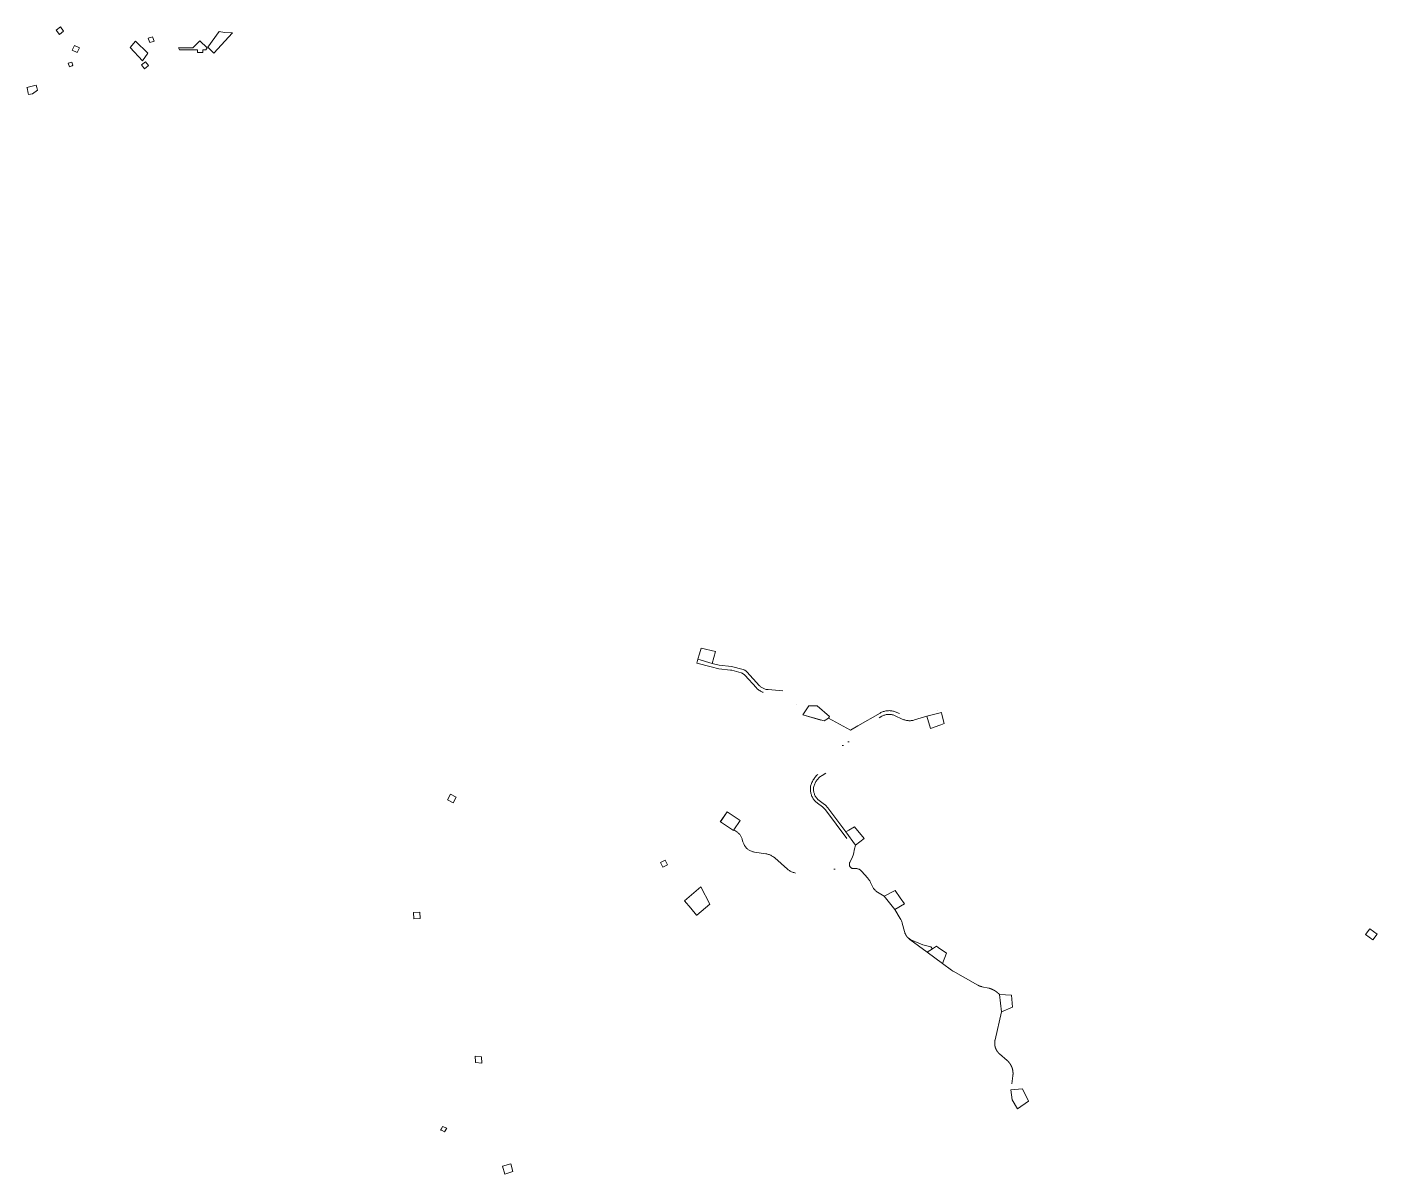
# Model space of a CAD drawing. Header units: metres. Extents: x 534757 to 556231, y 1832948 to 1850503.
# Drawn here: x 551111 to 556231, y 1837291 to 1841643 of the extents above; entities that cross this region are included whole.
import ezdxf

# ---------------------------------------------------------------- set-up
doc = ezdxf.new("R2010")
doc.units = ezdxf.units.M
doc.header["$MEASUREMENT"] = 0
doc.linetypes.add('DGN Style 4', pattern=[602.615279, 301.11944, -150.55972, 0.376399, -150.55972])
doc.layers.add('Level 30', color=7, linetype='Continuous', lineweight=0)

msp = doc.modelspace()

# ---------------------------------------------------------------- linework, layer by layer
at = {"layer": 'Level 30', "color": 5, "linetype": 'DGN Style 4', "lineweight": 13}
for p, q in [((553655.2264, 1839243.921), (553709.74, 1839228.62)), ((554053.4352, 1839033.238), (554075.99, 1839067.13)), ((554053.4352, 1839033.238), (554053.5879, 1839033.0799)), ((554523.69, 1839027.69), (554578.67, 1839042.27)), ((553740.5338, 1838627.5204), (553766.2729, 1838664.9981)), ((554798.8003, 1837972.7405), (554844.228, 1837969.9306)), ((554844.228, 1837969.9306), (554848.8121, 1837924.0586)), ((554844.228, 1837969.9306), (554844.2292, 1837969.9186)), ((554842.8105, 1837610.9158), (554886.532, 1837613.5861)), ((554886.532, 1837613.5861), (554909.7689, 1837567.6222)), ((554867.7186, 1837538.5723), (554909.7689, 1837567.6222))]:
    msp.add_line(p, q, dxfattribs=at)
at = {"layer": 'Level 30', "color": 5, "linetype": 'DGN Style 4', "lineweight": 13, "flags": 128}
for points in [[(551249.87, 1841627.49), (551234.12, 1841615.15), (551221.79, 1841630.88), (551237.56, 1841643.25), (551249.87, 1841627.49)], [(551890.7149, 1841621.3065), (551820.05, 1841543.86), (551807.73, 1841555.29), (551796.47, 1841566.27), (551839.23, 1841626.54), (551860.24, 1841622.88), (551890.7149, 1841621.3065)], [(551309.48, 1841563.86), (551300.66, 1841545.91), (551282.71, 1841554.73), (551291.52, 1841572.68), (551309.48, 1841563.86)], [(551568.87, 1841544.44), (551548.48, 1841514.53), (551502.25, 1841564.85), (551522.47, 1841589), (551568.87, 1841544.44)], [(551592.82, 1841589.59), (551588.84, 1841588.26), (551576.4106, 1841584.1202), (551576.41, 1841584.12), (551575.4941, 1841586.8676), (551570.9402, 1841600.5294), (551574.0165, 1841601.5556), (551580.8624, 1841603.8391), (551587.35, 1841606), (551592.82, 1841589.59)], [(551793.64, 1841564.36), (551766.82, 1841591.12), (551740.36, 1841564.3), (551685.05, 1841564.72), (551689.24, 1841556.23), (551757.88, 1841556.23), (551757.98, 1841546.41), (551777.98, 1841546.15), (551778.12, 1841556.1), (551789.56, 1841556.02), (551793.64, 1841564.36)], [(551284.7865, 1841498.0275), (551282.6051, 1841496.024), (551271.6731, 1841492.6901), (551267.5601, 1841506.1769), (551281.0469, 1841510.2899), (551284.7865, 1841498.0275)], [(551571.98, 1841496.58), (551560.25, 1841511.65), (551554.89, 1841507.48), (551545.18, 1841499.92), (551556.91, 1841484.85), (551556.9118, 1841484.8477), (551564.2063, 1841490.5272), (551570.52, 1841495.44), (551571.98, 1841496.58)], [(551150.2436, 1841402.999), (551131.5561, 1841390.1664), (551116.9791, 1841386.8735), (551115.9019, 1841391.6421), (551111.2487, 1841412.2415), (551110.8537, 1841413.9899), (551115.059, 1841414.9398), (551145.969, 1841421.9221), (551147.8348, 1841413.6627), (551150.2436, 1841402.999)], [(553709.74, 1839228.62), (553721.57, 1839272.98), (553667.16, 1839286.47), (553661.1278, 1839264.9552), (553655.2264, 1839243.921)], [(553655.2264, 1839243.921), (553651.2, 1839229.57), (553706.14, 1839215.13), (553734.1938, 1839207.7608), (553779.3, 1839203.09), (553779.7634, 1839203.0338), (553781.9276, 1839202.6952), (553784.06, 1839202.2), (553819.4, 1839192.62), (553821.0957, 1839192.1059), (553823.1455, 1839191.3333), (553825.1334, 1839190.4132), (553827.0489, 1839189.3505), (553828.8817, 1839188.1508), (553830.6221, 1839186.8206), (553832.2608, 1839185.367), (553833.79, 1839183.8), (553877.53, 1839135.49), (553879.5156, 1839133.467), (553881.8972, 1839131.2566), (553884.3848, 1839129.1661), (553886.9723, 1839127.2005), (553889.6534, 1839125.3647), (553892.4215, 1839123.663), (553895.2701, 1839122.0997), (553898.1922, 1839120.6785), (553901.1807, 1839119.4028), (553904.2283, 1839118.2757), (553907.3277, 1839117.3), (553910.4714, 1839116.478), (553913.6517, 1839115.8117), (553916.861, 1839115.3028), (553920.09, 1839114.95), (553994.47, 1839108.73), (553996.8212, 1839108.4853), (553999.7253, 1839108.033), (554002.6005, 1839107.4234), (554005.4383, 1839106.6582), (554008.2302, 1839105.7398), (554010.9681, 1839104.6709), (554013.6437, 1839103.4545), (554016.2492, 1839102.0944), (554018.7768, 1839100.5946), (554021.2191, 1839098.9594), (554023.5687, 1839097.1938), (554025.8189, 1839095.303), (554027.9628, 1839093.2926), (554029.99, 1839091.17), (554028.9614, 1839058.5786), (554053.4352, 1839033.238)], [(553709.74, 1839228.62), (553736.5323, 1839221.5881), (553782.29, 1839216.85), (553827.02, 1839205.06), (553829.1126, 1839204.4096), (553831.1515, 1839203.6088), (553833.1265, 1839202.6613), (553835.0271, 1839201.5723), (553836.8432, 1839200.3474), (553838.565, 1839198.9933), (553840.1835, 1839197.5172), (553841.41, 1839196.24), (553888.96, 1839143.82), (553891.0618, 1839141.8413), (553893.2706, 1839139.9867), (553895.5789, 1839138.2575), (553897.9795, 1839136.6589), (553900.465, 1839135.1958), (553903.0279, 1839133.8728), (553905.6601, 1839132.694), (553908.3536, 1839131.6628), (553911.1002, 1839130.7826), (553913.8914, 1839130.0561), (553916.7185, 1839129.4854), (553919.5729, 1839129.0723), (553921.26, 1839128.9), (553992.27, 1839122.97), (553995.63, 1839122.69), (553998.9112, 1839122.3312), (554002.1693, 1839121.8182), (554005.3987, 1839121.1478), (554008.5918, 1839120.3217), (554011.7411, 1839119.3416), (554014.8391, 1839118.21), (554017.8787, 1839116.9295), (554020.8525, 1839115.5031), (554023.7537, 1839113.9342), (554026.5754, 1839112.2265), (554029.311, 1839110.384), (554031.9541, 1839108.411), (554034.4983, 1839106.3121), (554036.71, 1839104.31), (554049.86, 1839091.86), (554075.99, 1839067.13)], [(554075.99, 1839067.13), (554108, 1839067.92), (554155.01, 1839027.4), (554151.33, 1839020.76)], [(553791.9244, 1838596.5798), (553802.91, 1838589.19), (553805.2344, 1838587.5336), (553807.4625, 1838585.7465), (553809.5872, 1838583.8375), (553811.6016, 1838581.8125), (553813.4994, 1838579.6779), (553815.2749, 1838577.4404), (553816.9222, 1838575.1071), (553818.4364, 1838572.6851), (553819.8125, 1838570.1822), (553821.0464, 1838567.6062), (553822.1342, 1838564.9652), (553823.0724, 1838562.2673), (553823.66, 1838560.26), (553826.03, 1838551.58), (553826.8747, 1838548.7607), (553827.8751, 1838545.9971), (553829.0244, 1838543.292), (553830.3191, 1838540.6534), (553831.7555, 1838538.0892), (553833.3293, 1838535.6069), (553835.0358, 1838533.2139), (553836.8699, 1838530.9174), (553838.8263, 1838528.724), (553840.8992, 1838526.6403), (553843.0823, 1838524.6725), (553845.3693, 1838522.8264), (553847.7533, 1838521.1074), (553850.2273, 1838519.5207), (553852.784, 1838518.071), (553855.4158, 1838516.7625), (553858.1149, 1838515.5991), (553860.8732, 1838514.5843), (553863.6827, 1838513.7211), (553866.535, 1838513.012), (553869.4217, 1838512.4592), (553870.12, 1838512.35), (553913.11, 1838505.9), (553916.3077, 1838505.3373), (553919.4767, 1838504.6192), (553922.6066, 1838503.7461), (553925.6897, 1838502.7199), (553928.7185, 1838501.5433), (553931.6858, 1838500.219), (553934.5843, 1838498.7503), (553937.407, 1838497.1407), (553940.147, 1838495.3941), (553942.7978, 1838493.5148), (553945.3529, 1838491.5073), (553947.03, 1838490.08), (553994.99, 1838447.67), (553997.3855, 1838445.66), (553999.8778, 1838443.7766), (554002.4631, 1838442.0233), (554005.1349, 1838440.4046), (554007.886, 1838438.9248), (554010.7092, 1838437.5877), (554013.5972, 1838436.397), (554016.5424, 1838435.3557), (554019.537, 1838434.4665), (554022.5732, 1838433.7318), (554025.6431, 1838433.1535), (554028.7385, 1838432.7331), (554031.8514, 1838432.4717), (554034.9736, 1838432.37), (554038.0969, 1838432.4283), (554041.2131, 1838432.6464), (554044.3141, 1838433.0238), (554047.3917, 1838433.5594), (554047.89, 1838433.66), (554097, 1838443.93), (554130.72, 1838450.99), (554133.3191, 1838449.9551), (554135.9756, 1838449.0711), (554138.6782, 1838448.3402), (554141.4181, 1838447.7649), (554144.1865, 1838447.347), (554146.9742, 1838447.0878), (554149.7721, 1838446.9884), (554151.51, 1838447.01), (554169.49, 1838447.52), (554172.6062, 1838447.69), (554175.7127, 1838448.0186), (554178.7984, 1838448.5059), (554181.855, 1838449.1504), (554184.8746, 1838449.9506), (554187.8493, 1838450.9043), (554190.7713, 1838452.0091), (554193.6328, 1838453.262), (554196.4265, 1838454.6598), (554199.145, 1838456.1987), (554201.7811, 1838457.8748), (554204.328, 1838459.6836), (554206.7789, 1838461.6205), (554209.1274, 1838463.6803), (554211.3674, 1838465.8576), (554213.4931, 1838468.1467), (554215.4987, 1838470.5417), (554217.3791, 1838473.0362), (554219.1293, 1838475.6237), (554220.7448, 1838478.2974), (554222.2213, 1838481.0503), (554222.44, 1838481.48), (554231.29, 1838499.42), (554232.5224, 1838502.085), (554233.6046, 1838504.8176), (554234.5365, 1838507.6051), (554235.3154, 1838510.4391), (554235.9389, 1838513.3113), (554236.4052, 1838516.2132), (554236.7129, 1838519.1362), (554236.8612, 1838522.0715), (554236.8495, 1838525.0106), (554236.6779, 1838527.9447), (554236.347, 1838530.8652), (554235.8576, 1838533.7632), (554235.2113, 1838536.6304), (554234.41, 1838539.4582), (554233.456, 1838542.2382), (554232.3521, 1838544.9621), (554231.1017, 1838547.622), (554229.7084, 1838550.2098), (554228.1764, 1838552.7181), (554226.5101, 1838555.1393), (554226.2, 1838555.56), (554139.07, 1838672.67), (554137.2543, 1838674.9773), (554135.3134, 1838677.1844), (554133.2553, 1838679.2827), (554131.0861, 1838681.2659), (554128.8122, 1838683.1281), (554128.04, 1838683.71), (554108.42, 1838698.36), (554105.8637, 1838700.364), (554103.41, 1838702.4942), (554101.0642, 1838704.7427), (554098.8318, 1838707.1038), (554096.7184, 1838709.572), (554094.729, 1838712.1412), (554092.8685, 1838714.8051), (554091.1413, 1838717.5575), (554089.5517, 1838720.3915), (554088.1035, 1838723.3003), (554086.8002, 1838726.2768), (554085.645, 1838729.3139), (554084.6407, 1838732.4042), (554083.7897, 1838735.5401), (554083.0941, 1838738.7142), (554082.5555, 1838741.9186), (554082.1753, 1838745.1456), (554081.9544, 1838748.3875), (554081.8933, 1838751.6363), (554081.94, 1838753.83), (554082.13, 1838758.57), (554082.9631, 1838762.2349), (554083.9537, 1838765.8624), (554085.0976, 1838769.4445), (554086.3929, 1838772.9747), (554087.8372, 1838776.4466), (554089.4278, 1838779.854), (554091.162, 1838783.1906), (554093.0364, 1838786.4504), (554095.0479, 1838789.6275), (554097.1926, 1838792.7162), (554099.4668, 1838795.7109), (554101.8664, 1838798.6061), (554104.3869, 1838801.3967), (554107.0238, 1838804.0775), (554109.7723, 1838806.6437), (554112.6276, 1838809.0907), (554115.5843, 1838811.4141), (554118.6372, 1838813.6096), (554120.2, 1838814.66), (554148.26, 1838829.64), (554150.864, 1838831.01), (554153.3865, 1838832.5185), (554155.8232, 1838834.1619), (554158.1669, 1838835.9355), (554160.4106, 1838837.834), (554162.5476, 1838839.8518), (554164.5718, 1838841.9828), (554166.477, 1838844.2208), (554168.2575, 1838846.5592), (554169.9083, 1838848.9909), (554171.4243, 1838851.5089), (554172.43, 1838853.37), (554205.49, 1838917.56), (554206.7633, 1838920.2117), (554207.8914, 1838922.9257), (554208.8702, 1838925.6971), (554209.6967, 1838928.5176), (554210.3686, 1838931.3789), (554210.8837, 1838934.2725), (554211.2407, 1838937.1899), (554211.4384, 1838940.1223), (554211.4763, 1838943.0612), (554211.3542, 1838945.9978), (554211.0726, 1838948.9234), (554210.6321, 1838951.8293), (554210.0342, 1838954.7069), (554209.2807, 1838957.5478), (554208.3737, 1838960.3435), (554207.3159, 1838963.0857), (554206.1105, 1838965.7662), (554204.761, 1838968.3772), (554203.2715, 1838970.9109), (554201.6463, 1838973.3599), (554199.8903, 1838975.7167), (554198.0087, 1838977.9746), (554196.007, 1838980.1267), (554193.8912, 1838982.1667), (554191.6675, 1838984.0886), (554189.3425, 1838985.8866), (554186.9232, 1838987.5555), (554184.4166, 1838989.0903), (554182.63, 1838990.08), (554143.6164, 1839006.8453), (554053.8738, 1839032.7839), (554053.5879, 1839033.0799)], [(554053.5879, 1839033.0799), (554134.58, 1839010.73), (554151.33, 1839020.76)], [(554227.9306, 1838595.8358), (554216.255, 1838589.0307), (554148.7, 1838679.83), (554146.9216, 1838682.1147), (554144.8081, 1838684.5828), (554142.5758, 1838686.944), (554140.2299, 1838689.1924), (554137.7763, 1838691.3226), (554135.22, 1838693.33), (554115.6, 1838707.97), (554113.7504, 1838709.4151), (554111.5247, 1838711.3347), (554109.4068, 1838713.3725), (554107.4028, 1838715.5225), (554105.5188, 1838717.7783), (554103.7604, 1838720.1334), (554102.1326, 1838722.5806), (554100.6404, 1838725.1127), (554099.2882, 1838727.7223), (554098.08, 1838730.4016), (554097.0194, 1838733.1427), (554096.1094, 1838735.9374), (554095.3529, 1838738.7775), (554094.752, 1838741.6545), (554094.3085, 1838744.56), (554094.0238, 1838747.4853), (554093.8986, 1838750.4217), (554093.93, 1838753.36), (554094.12, 1838758.1), (554094.9905, 1838761.7397), (554095.9349, 1838764.9551), (554097.0316, 1838768.1218), (554098.2782, 1838771.2326), (554099.6718, 1838774.2803), (554101.2093, 1838777.258), (554102.8872, 1838780.159), (554104.7016, 1838782.9766), (554106.6483, 1838785.7044), (554108.7231, 1838788.3361), (554110.9211, 1838790.8659), (554113.2372, 1838793.2879), (554115.6664, 1838795.5966), (554118.2029, 1838797.7867), (554120.8411, 1838799.8533), (554123.5749, 1838801.7916), (554126.4, 1838803.6), (554153.56, 1838818.87), (554156.3152, 1838820.3106), (554159.1205, 1838821.9504), (554161.8416, 1838823.7263), (554164.4721, 1838825.6339), (554167.0054, 1838827.6687), (554169.4356, 1838829.8258), (554171.7566, 1838832.0998), (554173.9629, 1838834.4853), (554176.0491, 1838836.9765), (554178.0102, 1838839.5674), (554179.8414, 1838842.2516), (554181.5383, 1838845.0227), (554183.1, 1838847.87), (554234.42, 1838947.54), (554236.0875, 1838950.5543), (554237.7408, 1838953.2048), (554239.5276, 1838955.7672), (554241.4432, 1838958.2347), (554243.4826, 1838960.6009), (554245.6405, 1838962.8597), (554247.9112, 1838965.005), (554250.2888, 1838967.0312), (554252.767, 1838968.9331), (554255.3392, 1838970.7056), (554258, 1838972.34), (554353.49, 1839027.85), (554355.6431, 1839029.0369), (554358.2848, 1839030.3253), (554360.9926, 1839031.468), (554363.7587, 1839032.4617), (554366.5747, 1839033.3035), (554369.4323, 1839033.9907), (554372.3231, 1839034.5215), (554375.2385, 1839034.8942), (554378.1698, 1839035.1078), (554381.1084, 1839035.1615), (554384.0456, 1839035.0553), (554386.9727, 1839034.7894), (554389.881, 1839034.3647), (554392.7618, 1839033.7823), (554395.6067, 1839033.0441), (554398.4072, 1839032.1522), (554401.1551, 1839031.1092), (554403.84, 1839029.92), (554430.01, 1839017.46), (554430.6771, 1839017.1469), (554433.6589, 1839015.8558), (554436.7007, 1839014.713), (554439.795, 1839013.7212), (554442.9344, 1839012.883), (554446.1113, 1839012.2003), (554449.3179, 1839011.6748), (554452.5464, 1839011.3078), (554455.7892, 1839011.1001), (554459.04, 1839011.05), (554461.3289, 1839011.11), (554464.5705, 1839011.3345), (554467.7971, 1839011.7184), (554471.0009, 1839012.2606), (554474.1742, 1839012.9598), (554477.31, 1839013.81), (554523.69, 1839027.69)], [(554151.33, 1839020.76), (554233.7825, 1838975.0407), (554262.5, 1838991.58), (554346.45, 1839039.95), (554349.3443, 1839041.5412), (554352.3087, 1839042.987), (554355.3398, 1839044.2874), (554358.4304, 1839045.4392), (554361.5732, 1839046.4399), (554364.7608, 1839047.287), (554367.9857, 1839047.9785), (554371.2404, 1839048.5128), (554374.5171, 1839048.8887), (554377.8082, 1839049.1053), (554381.106, 1839049.162), (554384.4026, 1839049.0587), (554387.6904, 1839048.7957), (554390.9615, 1839048.3736), (554394.2083, 1839047.7934), (554397.4232, 1839047.0564), (554400.5985, 1839046.1645), (554403.7268, 1839045.1196), (554406.8008, 1839043.9242), (554409.86, 1839042.56), (554436.03, 1839030.1), (554438.671, 1839028.9283), (554441.3691, 1839027.909), (554444.1195, 1839027.0409), (554446.9138, 1839026.3266), (554449.7434, 1839025.7684), (554452.5996, 1839025.3679), (554455.4737, 1839025.1263), (554458.3567, 1839025.0445), (554461.2398, 1839025.1227), (554464.1141, 1839025.3605), (554466.9708, 1839025.7574), (554469.8012, 1839026.3121), (554472.5964, 1839027.0228), (554473.3, 1839027.23), (554519.67, 1839041.1), (554557.2829, 1839052.3569), (554577.4182, 1839046.9893), (554578.67, 1839042.27)], [(554523.69, 1839027.69), (554537.47, 1838981.66), (554573.04, 1838994.14), (554577.2446, 1838995.6141), (554589.86, 1839000.04), (554580.78, 1839034.29), (554578.67, 1839042.27)], [(552738.69, 1838720.68), (552727.18, 1838699.51), (552706.01, 1838711.02), (552717.51, 1838732.19), (552738.69, 1838720.68)], [(553740.5338, 1838627.5204), (553740.46, 1838627.57), (553766.27, 1838665), (553766.2729, 1838664.9981)], [(553791.9244, 1838596.5798), (553815.92, 1838632.26), (553815.9179, 1838632.2614), (553766.2729, 1838664.9981)], [(553740.5338, 1838627.5204), (553790.25, 1838594.09), (553791.9244, 1838596.5798)], [(554227.9306, 1838595.8358), (554216.26, 1838589.03), (554252.52, 1838538.88)], [(554252.52, 1838538.88), (554285.5788, 1838563.4791), (554249.5137, 1838608.4155), (554227.9306, 1838595.8358)], [(554252.52, 1838538.88), (554250.5563, 1838529.197), (554248.4384, 1838519.5481), (554246.1645, 1838509.9348), (554243.7352, 1838500.3595), (554242.07, 1838494.13), (554231.53, 1838472.79), (554230.894, 1838471.3264), (554230.408, 1838469.8025), (554230.0766, 1838468.2377), (554229.9031, 1838466.6476), (554229.8893, 1838465.0482), (554230.0351, 1838463.4554), (554230.3393, 1838461.8851), (554230.7988, 1838460.353), (554231.4089, 1838458.8744), (554232.1636, 1838457.4642), (554233.0554, 1838456.1363), (554234.0752, 1838454.9041), (554235.213, 1838453.7799), (554236.4574, 1838452.7749), (554237.7959, 1838451.8992), (554239.2151, 1838451.1615), (554240.7009, 1838450.5692), (554242.2384, 1838450.1282), (554243.8122, 1838449.8429), (554245.4067, 1838449.7161), (554246.33, 1838449.72), (554253.81, 1838449.93), (554255.9604, 1838449.9106), (554258.1067, 1838449.7323), (554260.2338, 1838449.3952), (554262.3301, 1838448.9012), (554264.3839, 1838448.253), (554266.3839, 1838447.4541), (554268.3192, 1838446.509), (554270.179, 1838445.4228), (554271.953, 1838444.2017), (554273.6315, 1838442.8523), (554275.2052, 1838441.382), (554276.38, 1838440.13), (554299.39, 1838414.05), (554301.4793, 1838411.5609), (554303.4435, 1838408.9724), (554305.2779, 1838406.2904), (554306.9781, 1838403.5214), (554308.54, 1838400.672), (554309.9597, 1838397.7492), (554310.33, 1838396.93), (554315.71, 1838384.66), (554316.9692, 1838382.0064), (554318.3668, 1838379.4208), (554319.903, 1838376.9151), (554321.5732, 1838374.4967), (554323.3726, 1838372.1728), (554325.2957, 1838369.9502), (554327.3369, 1838367.8355), (554329.4902, 1838365.835), (554331.7491, 1838363.9546), (554334.1069, 1838362.2), (554336.5568, 1838360.5762), (554337.12, 1838360.23), (554361.3018, 1838345.5409)], [(553540.43, 1838464.46), (553530.82, 1838482), (553513.28, 1838472.4), (553522.89, 1838454.85), (553540.43, 1838464.46)], [(553604.473, 1838328.0725), (553666.76, 1838380.34), (553700.5707, 1838314.7274)], [(554361.3018, 1838345.5409), (554361.3, 1838345.54), (554401.91, 1838294.07), (554438.5079, 1838316.7287)], [(554361.3018, 1838345.5409), (554361.3044, 1838345.5393), (554403.7205, 1838367.0193), (554423.1441, 1838338.9419), (554438.5079, 1838316.7287)], [(553604.473, 1838328.0725), (553627.9934, 1838300.0419), (553650.1079, 1838273.6925), (553650.7494, 1838272.9223), (553700.5707, 1838314.7274)], [(554438.5079, 1838316.7287), (554438.5099, 1838316.7257), (554401.9092, 1838294.069), (554422.94, 1838260.09), (554424.5854, 1838257.2846), (554426.0871, 1838254.4031), (554427.4452, 1838251.4511), (554428.6564, 1838248.4359), (554429.7177, 1838245.3648), (554430.64, 1838242.2), (554438.93, 1838210.8), (554439.7553, 1838207.9786), (554440.7348, 1838205.2075), (554441.17, 1838204.11), (554441.2492, 1838203.9178), (554441.3291, 1838203.7259), (554441.4097, 1838203.5344), (554441.4911, 1838203.3431), (554441.5733, 1838203.1522), (554441.6561, 1838202.9616), (554441.7397, 1838202.7713), (554441.824, 1838202.5813), (554441.9091, 1838202.3916), (554441.9949, 1838202.2023), (554442.0814, 1838202.0133), (554442.1686, 1838201.8246), (554442.2566, 1838201.6363), (554442.3453, 1838201.4483), (554442.4347, 1838201.2607), (554442.5248, 1838201.0734), (554442.6157, 1838200.8865), (554442.7073, 1838200.6999), (554442.7995, 1838200.5136), (554442.8926, 1838200.3277), (554442.9863, 1838200.1422), (554443.0807, 1838199.9571), (554443.1759, 1838199.7723), (554443.2717, 1838199.5878), (554443.3683, 1838199.4038), (554443.4655, 1838199.2201), (554443.5635, 1838199.0368), (554443.6622, 1838198.8538), (554443.7616, 1838198.6713), (554443.8617, 1838198.4891), (554443.9625, 1838198.3073), (554444.064, 1838198.1259), (554444.1662, 1838197.9449), (554444.269, 1838197.7643), (554444.3726, 1838197.5841), (554444.4769, 1838197.4043), (554444.5818, 1838197.2249), (554444.6875, 1838197.0459), (554444.7938, 1838196.8673), (554444.9009, 1838196.6891), (554445.0086, 1838196.5114), (554445.117, 1838196.334), (554445.226, 1838196.1571), (554445.3358, 1838195.9806), (554445.4462, 1838195.8045), (554445.5573, 1838195.6288), (554445.6691, 1838195.4536), (554445.7816, 1838195.2788), (554445.8947, 1838195.1044), (554446.0085, 1838194.9305), (554446.123, 1838194.757), (554446.2381, 1838194.5839), (554446.3539, 1838194.4113), (554446.4704, 1838194.2392), (554446.5875, 1838194.0675), (554446.7053, 1838193.8962), (554446.8238, 1838193.7254), (554446.9429, 1838193.5551), (554447.0626, 1838193.3852), (554447.183, 1838193.2158), (554447.3041, 1838193.0468), (554447.4258, 1838192.8783), (554447.5482, 1838192.7103), (554447.6712, 1838192.5427), (554447.7948, 1838192.3757), (554447.9191, 1838192.2091), (554448.044, 1838192.043), (554448.1696, 1838191.8773), (554448.2958, 1838191.7122), (554448.4227, 1838191.5475), (554448.5501, 1838191.3833), (554448.6782, 1838191.2196), (554448.807, 1838191.0565), (554448.9363, 1838190.8938), (554449.0663, 1838190.7316), (554449.1969, 1838190.5699), (554449.3282, 1838190.4087), (554449.46, 1838190.248), (554449.5925, 1838190.0878), (554449.7256, 1838189.9282), (554449.8593, 1838189.769), (554449.9936, 1838189.6104), (554450.1285, 1838189.4523), (554450.264, 1838189.2947), (554450.4001, 1838189.1376), (554450.5369, 1838188.9811), (554450.6742, 1838188.825), (554450.8122, 1838188.6696), (554450.9507, 1838188.5146), (554451.0898, 1838188.3602), (554451.2295, 1838188.2063), (554451.3698, 1838188.0529), (554451.5108, 1838187.9001), (554451.6522, 1838187.7479), (554451.7943, 1838187.5962), (554451.937, 1838187.445), (554452.0802, 1838187.2944), (554452.224, 1838187.1443), (554452.3257, 1838187.0389)], [(552601.71, 1838260.67), (552577.65, 1838259.31), (552576.29, 1838283.37), (552600.35, 1838284.73), (552601.71, 1838260.67)], [(554452.3257, 1838187.0389), (554463.55, 1838179.45), (554508.08, 1838160.97), (554539.44, 1838152.5), (554545.1516, 1838145.5562), (554524.68, 1838132.75), (554524.6807, 1838132.7494)], [(554452.3257, 1838187.0389), (554452.3684, 1838186.9948), (554452.5134, 1838186.8458), (554452.6589, 1838186.6974), (554452.805, 1838186.5496), (554452.9517, 1838186.4023), (554453.099, 1838186.2556), (554453.2468, 1838186.1095), (554453.3951, 1838185.9639), (554453.5441, 1838185.8189), (554453.6935, 1838185.6745), (554453.8436, 1838185.5307), (554453.9942, 1838185.3874), (554454.1453, 1838185.2447), (554454.297, 1838185.1026), (554454.4492, 1838184.9611), (554454.602, 1838184.8202), (554454.7553, 1838184.6798), (554454.9092, 1838184.5401), (554455.0636, 1838184.4009), (554455.2185, 1838184.2624), (554455.374, 1838184.1244), (554455.53, 1838183.987), (554455.6865, 1838183.8503), (554455.8435, 1838183.7141), (554456.0011, 1838183.5785), (554456.1592, 1838183.4436), (554456.3178, 1838183.3093), (554456.4769, 1838183.1755), (554456.6366, 1838183.0424), (554456.7967, 1838182.9099), (554456.9574, 1838182.778), (554457.1185, 1838182.6468), (554457.2802, 1838182.5161), (554457.4424, 1838182.3861), (554457.605, 1838182.2567), (554457.7682, 1838182.128), (554457.9319, 1838181.9998), (554458.096, 1838181.8723), (554458.2607, 1838181.7455), (554458.4258, 1838181.6192), (554458.5914, 1838181.4936), (554458.7575, 1838181.3687), (554458.9241, 1838181.2443), (554459.0854, 1838181.1248), (554524.6754, 1838132.7461), (554524.6807, 1838132.7494)], [(556231.0026, 1838200.8558), (556214.9112, 1838179.1747), (556187.9304, 1838199.1996), (556204.0218, 1838220.8806), (556231.0026, 1838200.8558)], [(554524.6807, 1838132.7494), (554545.153, 1838145.5546), (554560.522, 1838155.1678), (554567.2268, 1838150.4832), (554597.7394, 1838129.1604), (554583.3003, 1838089.5048), (554583.3014, 1838089.5039)], [(554524.6807, 1838132.7494), (554583.3, 1838089.5), (554583.3014, 1838089.5039)], [(554583.3014, 1838089.5039), (554617.5593, 1838064.2356), (554617.7268, 1838064.1125), (554617.8948, 1838063.9901), (554618.0632, 1838063.8684), (554618.2321, 1838063.7473), (554618.4015, 1838063.6268), (554618.5713, 1838063.507), (554618.7416, 1838063.3878), (554618.9124, 1838063.2693), (554619.0836, 1838063.1515), (554619.2553, 1838063.0343), (554619.4274, 1838062.9178), (554619.6, 1838062.802), (554619.773, 1838062.6868), (554619.9464, 1838062.5723), (554620.1203, 1838062.4584), (554620.2946, 1838062.3452), (554620.4694, 1838062.2327), (554620.6446, 1838062.1209), (554620.8202, 1838062.0097), (554620.9963, 1838061.8992), (554621.1727, 1838061.7894), (554621.3496, 1838061.6803), (554621.5269, 1838061.5718), (554621.7047, 1838061.4641), (554621.8828, 1838061.357), (554622.0614, 1838061.2506), (554622.2403, 1838061.1449), (554622.4197, 1838061.0399), (554622.5994, 1838060.9356), (554622.7796, 1838060.8319), (554622.9602, 1838060.729), (554623.0503, 1838060.678), (554717.1993, 1838007.485), (554717.3805, 1838007.3832), (554717.562, 1838007.282), (554717.744, 1838007.1815), (554717.9263, 1838007.0817), (554718.109, 1838006.9826), (554718.2921, 1838006.8842), (554718.4755, 1838006.7865), (554718.6594, 1838006.6895), (554718.8436, 1838006.5933), (554719.0282, 1838006.4977), (554719.2131, 1838006.4029), (554719.3984, 1838006.3087), (554719.5841, 1838006.2153), (554719.7701, 1838006.1226), (554719.9565, 1838006.0306), (554720.1432, 1838005.9394), (554720.3303, 1838005.8488), (554720.5177, 1838005.759), (554720.7055, 1838005.6699), (554720.8936, 1838005.5815), (554721.0821, 1838005.4938), (554721.2709, 1838005.4069), (554721.46, 1838005.3207), (554721.6495, 1838005.2352), (554721.8393, 1838005.1505), (554722.0294, 1838005.0665), (554722.2198, 1838004.9832), (554722.4105, 1838004.9006), (554722.6016, 1838004.8188), (554722.793, 1838004.7377), (554722.9847, 1838004.6574), (554723.1767, 1838004.5778), (554723.369, 1838004.4989), (554723.5616, 1838004.4208), (554723.7545, 1838004.3434), (554723.9477, 1838004.2668), (554724.1412, 1838004.1909), (554724.335, 1838004.1157), (554724.529, 1838004.0413), (554724.7234, 1838003.9677), (554724.918, 1838003.8948), (554725.113, 1838003.8226), (554725.3082, 1838003.7512), (554725.5036, 1838003.6806), (554725.6994, 1838003.6107), (554725.8954, 1838003.5415), (554726.0916, 1838003.4731), (554726.2882, 1838003.4055), (554726.485, 1838003.3386), (554726.682, 1838003.2725), (554726.8793, 1838003.2071), (554727.0769, 1838003.1425), (554727.2747, 1838003.0787), (554727.4727, 1838003.0156), (554727.671, 1838002.9533), (554727.8695, 1838002.8917), (554728.0683, 1838002.8309), (554728.2673, 1838002.7709), (554728.4665, 1838002.7117), (554728.6659, 1838002.6532), (554728.8656, 1838002.5954), (554729.0655, 1838002.5385), (554729.2656, 1838002.4823), (554729.4659, 1838002.4269), (554729.6665, 1838002.3723), (554729.8672, 1838002.3184), (554730.0682, 1838002.2653), (554730.2693, 1838002.213), (554730.4707, 1838002.1614), (554730.6722, 1838002.1107), (554730.874, 1838002.0607), (554731.0759, 1838002.0114), (554731.278, 1838001.963), (554731.4803, 1838001.9153), (554731.6828, 1838001.8685), (554731.8855, 1838001.8224), (554732.0883, 1838001.777), (554732.2913, 1838001.7325), (554732.4945, 1838001.6887), (554732.6979, 1838001.6457), (554732.7806, 1838001.6285), (554758.7801, 1837996.2283), (554759.0392, 1837996.1557), (554759.2982, 1837996.0824), (554759.557, 1837996.0082), (554759.8155, 1837995.9333), (554760.0738, 1837995.8576), (554760.3319, 1837995.7812), (554760.5897, 1837995.704), (554760.8473, 1837995.626), (554761.1047, 1837995.5473), (554761.3618, 1837995.4678), (554761.6187, 1837995.3875), (554761.8754, 1837995.3065), (554762.1318, 1837995.2247), (554762.388, 1837995.1421), (554762.644, 1837995.0588), (554762.8997, 1837994.9747), (554763.1551, 1837994.8899), (554763.4103, 1837994.8043), (554763.6652, 1837994.7179), (554763.9199, 1837994.6308), (554764.1743, 1837994.5429), (554764.4284, 1837994.4543), (554764.6823, 1837994.3649), (554764.9359, 1837994.2748), (554765.1893, 1837994.1839), (554765.4424, 1837994.0922), (554765.6952, 1837993.9999), (554765.9477, 1837993.9067), (554766.1999, 1837993.8128), (554766.4519, 1837993.7182), (554766.7036, 1837993.6228), (554766.955, 1837993.5266), (554767.2061, 1837993.4298), (554767.4569, 1837993.3321), (554767.7075, 1837993.2337), (554767.9577, 1837993.1346), (554768.2076, 1837993.0348), (554768.4573, 1837992.9341), (554768.7066, 1837992.8328), (554768.9557, 1837992.7307), (554769.2044, 1837992.6279), (554769.4529, 1837992.5243), (554769.701, 1837992.42), (554769.9488, 1837992.315), (554770.1963, 1837992.2092), (554770.4435, 1837992.1027), (554770.6904, 1837991.9954), (554770.9369, 1837991.8874), (554771.1831, 1837991.7787), (554771.429, 1837991.6693), (554771.6746, 1837991.5591), (554771.9198, 1837991.4482), (554772.1648, 1837991.3366), (554772.4093, 1837991.2242), (554772.6536, 1837991.1111), (554772.8975, 1837990.9973), (554773.1411, 1837990.8828), (554773.3843, 1837990.7675), (554773.6272, 1837990.6515), (554773.8697, 1837990.5348), (554774.1119, 1837990.4174), (554774.3538, 1837990.2992), (554774.5952, 1837990.1804), (554774.8364, 1837990.0608), (554775.0772, 1837989.9405), (554775.3176, 1837989.8195), (554775.5576, 1837989.6978), (554775.7973, 1837989.5753), (554776.0367, 1837989.4522), (554776.2756, 1837989.3283), (554776.5142, 1837989.2037), (554776.7525, 1837989.0784), (554776.9903, 1837988.9525), (554777.2278, 1837988.8258), (554777.4649, 1837988.6984), (554777.7016, 1837988.5703), (554777.9379, 1837988.4415), (554778.1739, 1837988.312), (554778.4094, 1837988.1817), (554778.6446, 1837988.0508), (554778.8794, 1837987.9192), (554779.1138, 1837987.7869), (554779.3478, 1837987.6539), (554779.5814, 1837987.5202), (554779.8146, 1837987.3858), (554780.0474, 1837987.2508), (554780.2798, 1837987.115), (554780.5118, 1837986.9785), (554780.7434, 1837986.8414), (554780.9746, 1837986.7035), (554781.2054, 1837986.565), (554781.4357, 1837986.4258), (554781.6657, 1837986.2859), (554781.8952, 1837986.1453), (554782.1243, 1837986.0041), (554782.353, 1837985.8621), (554782.5813, 1837985.7195), (554782.8091, 1837985.5762), (554783.0365, 1837985.4322), (554783.2635, 1837985.2876), (554783.4901, 1837985.1423), (554783.7162, 1837984.9963), (554783.9419, 1837984.8496), (554784.1671, 1837984.7023), (554784.3919, 1837984.5542), (554784.6163, 1837984.4056), (554784.8402, 1837984.2562), (554785.0637, 1837984.1062), (554785.2868, 1837983.9556), (554785.5093, 1837983.8042), (554785.7315, 1837983.6522), (554785.9532, 1837983.4996), (554786.1744, 1837983.3463), (554786.3952, 1837983.1923), (554786.6155, 1837983.0377), (554786.8353, 1837982.8824), (554787.0547, 1837982.7265), (554787.2736, 1837982.5699), (554787.4921, 1837982.4127), (554787.7101, 1837982.2548), (554787.9276, 1837982.0963), (554788.1447, 1837981.9371), (554788.3612, 1837981.7773), (554788.5773, 1837981.6168), (554788.793, 1837981.4557), (554789.0081, 1837981.294), (554789.2228, 1837981.1316), (554789.4369, 1837980.9686), (554789.6506, 1837980.8049), (554789.8638, 1837980.6406), (554790.0765, 1837980.4757), (554790.2888, 1837980.3102), (554790.5005, 1837980.144), (554790.7117, 1837979.9772), (554790.9225, 1837979.8097), (554791.1327, 1837979.6417), (554791.3424, 1837979.473), (554791.5517, 1837979.3037), (554791.7604, 1837979.1337), (554791.9686, 1837978.9632), (554792.1763, 1837978.792), (554792.3836, 1837978.6202), (554792.5903, 1837978.4478), (554792.7964, 1837978.2748), (554793.0021, 1837978.1012), (554793.2073, 1837977.927), (554793.4119, 1837977.7521), (554793.616, 1837977.5767), (554793.8196, 1837977.4006), (554794.0227, 1837977.2239), (554794.2252, 1837977.0467), (554794.4272, 1837976.8688), (554794.6287, 1837976.6903), (554794.8296, 1837976.5113), (554795.0301, 1837976.3316), (554795.2299, 1837976.1514), (554795.4293, 1837975.9705), (554795.6281, 1837975.7891), (554795.8264, 1837975.607), (554796.0241, 1837975.4244), (554796.2213, 1837975.2412), (554796.4179, 1837975.0574), (554796.614, 1837974.873), (554796.8095, 1837974.6881), (554797.0045, 1837974.5025), (554797.199, 1837974.3164), (554797.3929, 1837974.1297), (554797.5862, 1837973.9425), (554797.779, 1837973.7546), (554797.9712, 1837973.5662), (554798.1628, 1837973.3772), (554798.3539, 1837973.1877), (554798.5444, 1837972.9975), (554798.7344, 1837972.8069), (554798.8003, 1837972.7405)], [(554798.8003, 1837972.7405), (554807.09, 1837905.9), (554848.81, 1837924.06)], [(554807.1138, 1837905.91), (554782.4257, 1837799.5425), (554782.3791, 1837799.34), (554782.3333, 1837799.1372), (554782.2882, 1837798.9343), (554782.244, 1837798.7312), (554782.2005, 1837798.528), (554782.1578, 1837798.3246), (554782.1159, 1837798.121), (554782.0747, 1837797.9173), (554782.0344, 1837797.7134), (554781.9948, 1837797.5093), (554781.9561, 1837797.3051), (554781.9181, 1837797.1008), (554781.8809, 1837796.8963), (554781.8445, 1837796.6917), (554781.8088, 1837796.4869), (554781.774, 1837796.282), (554781.74, 1837796.0769), (554781.7067, 1837795.8718), (554781.6742, 1837795.6665), (554781.6425, 1837795.4611), (554781.6117, 1837795.2555), (554781.5816, 1837795.0499), (554781.5523, 1837794.8441), (554781.5238, 1837794.6382), (554781.496, 1837794.4322), (554781.4691, 1837794.2261), (554781.443, 1837794.0199), (554781.4176, 1837793.8136), (554781.3931, 1837793.6073), (554781.3693, 1837793.4008), (554781.3464, 1837793.1942), (554781.3242, 1837792.9875), (554781.3029, 1837792.7808), (554781.2823, 1837792.574), (554781.2625, 1837792.3671), (554781.2435, 1837792.1601), (554781.2254, 1837791.953), (554781.208, 1837791.7459), (554781.1914, 1837791.5387), (554781.1756, 1837791.3315), (554781.1606, 1837791.1242), (554781.1464, 1837790.9168), (554781.133, 1837790.7094), (554781.1204, 1837790.5019), (554781.1086, 1837790.2944), (554781.0977, 1837790.0869), (554781.0875, 1837789.8793), (554781.0781, 1837789.6716), (554781.0695, 1837789.464), (554781.0617, 1837789.2563), (554781.0547, 1837789.0485), (554781.0485, 1837788.8408), (554781.0431, 1837788.633), (554781.0384, 1837788.4252), (554781.0346, 1837788.2174), (554781.0316, 1837788.0096), (554781.0294, 1837787.8018), (554781.028, 1837787.5939), (554781.0274, 1837787.3861), (554781.0276, 1837787.1782), (554781.0286, 1837786.9704), (554781.0304, 1837786.7625), (554781.033, 1837786.5547), (554781.0364, 1837786.3469), (554781.0406, 1837786.1391), (554781.0456, 1837785.9313), (554781.0514, 1837785.7235), (554781.058, 1837785.5158), (554781.0654, 1837785.3081), (554781.0736, 1837785.1004), (554781.0826, 1837784.8927), (554781.0924, 1837784.6851), (554781.103, 1837784.4776), (554781.1144, 1837784.27), (554781.1266, 1837784.0625), (554781.1396, 1837783.8551), (554781.1534, 1837783.6477), (554781.1679, 1837783.4404), (554781.1833, 1837783.2331), (554781.1995, 1837783.0259), (554781.2165, 1837782.8187), (554781.2343, 1837782.6116), (554781.2528, 1837782.4046), (554781.2722, 1837782.1977), (554781.2924, 1837781.9908), (554781.3133, 1837781.784), (554781.3351, 1837781.5773), (554781.3576, 1837781.3707), (554781.381, 1837781.1642), (554781.4051, 1837780.9577), (554781.4301, 1837780.7514), (554781.4558, 1837780.5452), (554781.4823, 1837780.339), (554781.5096, 1837780.133), (554781.5378, 1837779.927), (554781.5667, 1837779.7212), (554781.5964, 1837779.5155), (554781.6268, 1837779.3099), (554781.6581, 1837779.1044), (554781.6902, 1837778.8991), (554781.7231, 1837778.6938), (554781.7567, 1837778.4887), (554781.7911, 1837778.2837), (554781.8264, 1837778.0789), (554781.8624, 1837777.8742), (554781.8992, 1837777.6696), (554781.9368, 1837777.4652), (554781.9752, 1837777.261), (554782.0143, 1837777.0568), (554782.0543, 1837776.8529), (554782.095, 1837776.649), (554782.1365, 1837776.4454), (554782.1788, 1837776.2419), (554782.2219, 1837776.0386), (554782.2658, 1837775.8354), (554782.3104, 1837775.6324), (554782.3558, 1837775.4296), (554782.402, 1837775.2269), (554782.449, 1837775.0245), (554782.4968, 1837774.8222), (554782.5453, 1837774.6201), (554782.5947, 1837774.4182), (554782.6448, 1837774.2165), (554782.6956, 1837774.0149), (554782.7473, 1837773.8136), (554782.7997, 1837773.6125), (554782.8529, 1837773.4116), (554782.9069, 1837773.2108), (554782.9616, 1837773.0103), (554783.0172, 1837772.81), (554783.0734, 1837772.61), (554783.1305, 1837772.4101), (554783.1883, 1837772.2105), (554783.2469, 1837772.011), (554783.3063, 1837771.8119), (554783.3664, 1837771.6129), (554783.4273, 1837771.4142), (554783.4889, 1837771.2157), (554783.5514, 1837771.0174), (554783.6145, 1837770.8194), (554783.6785, 1837770.6217), (554783.7432, 1837770.4241), (554783.8087, 1837770.2269), (554783.8749, 1837770.0299), (554783.9419, 1837769.8331), (554784.0096, 1837769.6366), (554784.0781, 1837769.4404), (554784.1473, 1837769.2444), (554784.2173, 1837769.0487), (554784.2881, 1837768.8533), (554784.3596, 1837768.6581), (554784.4319, 1837768.4632), (554784.5049, 1837768.2686), (554784.5786, 1837768.0743), (554784.6531, 1837767.8803), (554784.7284, 1837767.6865), (554784.8044, 1837767.4931), (554784.8811, 1837767.2999), (554784.9586, 1837767.107), (554785.0368, 1837766.9145), (554785.1158, 1837766.7222), (554785.1955, 1837766.5303), (554785.2759, 1837766.3386), (554785.3571, 1837766.1473), (554785.439, 1837765.9562), (554785.5217, 1837765.7655), (554785.605, 1837765.5751), (554785.6892, 1837765.3851), (554785.774, 1837765.1953), (554785.8596, 1837765.0059), (554785.9459, 1837764.8168), (554786.0329, 1837764.6281), (554786.1207, 1837764.4397), (554786.2091, 1837764.2516), (554786.2983, 1837764.0639), (554786.3883, 1837763.8765), (554786.4789, 1837763.6895), (554786.5703, 1837763.5028), (554786.6624, 1837763.3164), (554786.7552, 1837763.1305), (554786.8487, 1837762.9448), (554786.9429, 1837762.7596), (554787.0379, 1837762.5747), (554787.1335, 1837762.3902), (554787.2299, 1837762.206), (554787.3269, 1837762.0222), (554787.4247, 1837761.8388), (554787.5232, 1837761.6558), (554787.6224, 1837761.4731), (554787.7223, 1837761.2908), (554787.8229, 1837761.109), (554787.9241, 1837760.9275), (554788.0261, 1837760.7464), (554788.1288, 1837760.5657), (554788.2322, 1837760.3853), (554788.3363, 1837760.2054), (554788.441, 1837760.0259), (554788.5465, 1837759.8468), (554788.6526, 1837759.6681), (554788.7594, 1837759.4898), (554788.867, 1837759.3119), (554788.9752, 1837759.1345), (554789.084, 1837758.9574), (554789.1936, 1837758.7808), (554789.3038, 1837758.6046), (554789.4147, 1837758.4288), (554789.5263, 1837758.2535), (554789.6386, 1837758.0785), (554789.7515, 1837757.9041), (554789.8652, 1837757.73), (554789.9794, 1837757.5564), (554790.0944, 1837757.3832), (554790.21, 1837757.2105), (554790.3263, 1837757.0382), (554790.4432, 1837756.8664), (554790.5608, 1837756.695), (554790.6791, 1837756.5241), (554790.798, 1837756.3536), (554790.9175, 1837756.1836), (554791.0378, 1837756.0141), (554791.1586, 1837755.845), (554791.2802, 1837755.6764), (554791.4023, 1837755.5082), (554791.5252, 1837755.3405), (554791.6486, 1837755.1733), (554791.7727, 1837755.0066), (554791.8975, 1837754.8404), (554792.0229, 1837754.6746), (554792.1489, 1837754.5093), (554792.2755, 1837754.3445), (554792.4028, 1837754.1802), (554792.5307, 1837754.0164), (554792.6593, 1837753.8531), (554792.7885, 1837753.6903), (554792.9183, 1837753.5279), (554793.0487, 1837753.3661), (554793.1798, 1837753.2048), (554793.3114, 1837753.044), (554793.4437, 1837752.8836), (554793.5766, 1837752.7238), (554793.7102, 1837752.5646), (554793.8443, 1837752.4058), (554793.979, 1837752.2475), (554794.1144, 1837752.0898), (554794.2503, 1837751.9326), (554794.3869, 1837751.7759), (554794.5241, 1837751.6197), (554794.6618, 1837751.4641), (554794.8002, 1837751.309), (554794.9391, 1837751.1544), (554795.0787, 1837751.0004), (554795.2188, 1837750.8469), (554795.3596, 1837750.694), (554795.5009, 1837750.5415), (554795.6428, 1837750.3897), (554795.7853, 1837750.2384), (554795.9283, 1837750.0876), (554796.072, 1837749.9374), (554796.2162, 1837749.7877), (554796.361, 1837749.6386), (554796.5064, 1837749.4901), (554796.6523, 1837749.3421), (554796.7988, 1837749.1947), (554796.9459, 1837749.0478), (554797.0936, 1837748.9015), (554797.2418, 1837748.7558), (554797.3905, 1837748.6106), (554797.5399, 1837748.466), (554797.6897, 1837748.322), (554797.8402, 1837748.1786), (554797.9912, 1837748.0358), (554798.1427, 1837747.8935), (554798.2948, 1837747.7518), (554798.4474, 1837747.6108), (554798.6006, 1837747.4703), (554798.7543, 1837747.3303), (554798.9085, 1837747.191), (554799.0633, 1837747.0523), (554799.2186, 1837746.9142), (554799.3744, 1837746.7766), (554799.5308, 1837746.6397), (554799.6877, 1837746.5034), (554799.7134, 1837746.4811), (554827.7472, 1837722.2479), (554827.9208, 1837722.0974), (554828.0938, 1837721.9462), (554828.2663, 1837721.7944), (554828.4383, 1837721.642), (554828.6098, 1837721.4891), (554828.7807, 1837721.3355), (554828.9511, 1837721.1813), (554829.121, 1837721.0266), (554829.2903, 1837720.8712), (554829.459, 1837720.7153), (554829.6273, 1837720.5588), (554829.7949, 1837720.4017), (554829.9621, 1837720.244), (554830.1287, 1837720.0857), (554830.2947, 1837719.9268), (554830.4602, 1837719.7674), (554830.6251, 1837719.6074), (554830.7895, 1837719.4468), (554830.9533, 1837719.2857), (554831.1165, 1837719.124), (554831.2792, 1837718.9617), (554831.4413, 1837718.7989), (554831.6028, 1837718.6354), (554831.7638, 1837718.4715), (554831.9242, 1837718.3069), (554832.084, 1837718.1418), (554832.2433, 1837717.9762), (554832.402, 1837717.81), (554832.5601, 1837717.6432), (554832.7176, 1837717.4759), (554832.8745, 1837717.3081), (554833.0309, 1837717.1397), (554833.1866, 1837716.9708), (554833.3418, 1837716.8013), (554833.4964, 1837716.6313), (554833.6504, 1837716.4607), (554833.8037, 1837716.2896), (554833.9565, 1837716.118), (554834.1087, 1837715.9459), (554834.2603, 1837715.7732), (554834.4113, 1837715.6), (554834.5617, 1837715.4262), (554834.7115, 1837715.252), (554834.8607, 1837715.0772), (554835.0092, 1837714.9019), (554835.1572, 1837714.7261), (554835.3045, 1837714.5498), (554835.4513, 1837714.3729), (554835.5974, 1837714.1956), (554835.7429, 1837714.0177), (554835.8877, 1837713.8394), (554836.032, 1837713.6605), (554836.1756, 1837713.4812), (554836.3186, 1837713.3013), (554836.461, 1837713.1209), (554836.6027, 1837712.9401), (554836.7438, 1837712.7587), (554836.8843, 1837712.5769), (554837.0242, 1837712.3946), (554837.1634, 1837712.2118), (554837.302, 1837712.0285), (554837.4399, 1837711.8447), (554837.5772, 1837711.6604), (554837.7139, 1837711.4757), (554837.8499, 1837711.2905), (554837.9852, 1837711.1048), (554838.1199, 1837710.9187), (554838.254, 1837710.7321), (554838.3874, 1837710.545), (554838.5202, 1837710.3574), (554838.6523, 1837710.1694), (554838.7838, 1837709.981), (554838.9146, 1837709.792), (554839.0447, 1837709.6027), (554839.1742, 1837709.4128), (554839.303, 1837709.2226), (554839.4312, 1837709.0318), (554839.5587, 1837708.8407), (554839.6855, 1837708.6491), (554839.8116, 1837708.457), (554839.9371, 1837708.2645), (554840.0619, 1837708.0716), (554840.1861, 1837707.8782), (554840.3096, 1837707.6844), (554840.4324, 1837707.4902), (554840.5545, 1837707.2956), (554840.6759, 1837707.1005), (554840.7967, 1837706.905), (554840.9168, 1837706.7091), (554841.0361, 1837706.5128), (554841.1549, 1837706.316), (554841.2729, 1837706.1189), (554841.3902, 1837705.9213), (554841.5069, 1837705.7233), (554841.6228, 1837705.525), (554841.7381, 1837705.3262), (554841.8527, 1837705.127), (554841.9666, 1837704.9274), (554842.0797, 1837704.7274), (554842.1922, 1837704.5271), (554842.304, 1837704.3263), (554842.4151, 1837704.1252), (554842.5255, 1837703.9237), (554842.6352, 1837703.7217), (554842.7442, 1837703.5195), (554842.8525, 1837703.3168), (554842.96, 1837703.1137), (554843.0669, 1837702.9103), (554843.1731, 1837702.7065), (554843.2785, 1837702.5024), (554843.3832, 1837702.2978), (554843.4873, 1837702.093), (554843.5906, 1837701.8877), (554843.6932, 1837701.6821), (554843.795, 1837701.4761), (554843.8962, 1837701.2698), (554843.9966, 1837701.0631), (554844.0964, 1837700.8561), (554844.1954, 1837700.6488), (554844.2936, 1837700.4411), (554844.3912, 1837700.233), (554844.488, 1837700.0246), (554844.5841, 1837699.8159), (554844.6795, 1837699.6069), (554844.7741, 1837699.3975), (554844.8681, 1837699.1878), (554844.9612, 1837698.9777), (554845.0537, 1837698.7674), (554845.1454, 1837698.5567), (554845.2364, 1837698.3457), (554845.3267, 1837698.1344), (554845.4162, 1837697.9227), (554845.5049, 1837697.7108), (554845.593, 1837697.4985), (554845.6803, 1837697.286), (554845.7668, 1837697.0731), (554845.8527, 1837696.86), (554845.9377, 1837696.6465), (554846.0221, 1837696.4328), (554846.1057, 1837696.2187), (554846.1885, 1837696.0044), (554846.2706, 1837695.7898), (554846.3519, 1837695.5749), (554846.4325, 1837695.3597), (554846.5124, 1837695.1442), (554846.5915, 1837694.9285), (554846.6698, 1837694.7125), (554846.7474, 1837694.4962), (554846.8243, 1837694.2796), (554846.9004, 1837694.0628), (554846.9757, 1837693.8457), (554847.0503, 1837693.6284), (554847.1241, 1837693.4108), (554847.1971, 1837693.1929), (554847.2694, 1837692.9748), (554847.341, 1837692.7565), (554847.4118, 1837692.5379), (554847.4818, 1837692.319), (554847.551, 1837692.0999), (554847.6195, 1837691.8806), (554847.6873, 1837691.661), (554847.7542, 1837691.4412), (554847.8204, 1837691.2211), (554847.8858, 1837691.0009), (554847.9505, 1837690.7804), (554848.0144, 1837690.5597), (554848.0775, 1837690.3387), (554848.1399, 1837690.1176), (554848.2015, 1837689.8962), (554848.2623, 1837689.6746), (554848.3223, 1837689.4528), (554848.3816, 1837689.2308), (554848.4401, 1837689.0086), (554848.4978, 1837688.7862), (554848.5548, 1837688.5636), (554848.611, 1837688.3407), (554848.6664, 1837688.1177), (554848.721, 1837687.8945), (554848.7748, 1837687.6712), (554848.8279, 1837687.4476), (554848.8802, 1837687.2238), (554848.9317, 1837686.9999), (554848.9824, 1837686.7758), (554849.0324, 1837686.5515), (554849.0815, 1837686.327), (554849.1299, 1837686.1024), (554849.1775, 1837685.8776), (554849.2243, 1837685.6526), (554849.2704, 1837685.4275), (554849.3156, 1837685.2022), (554849.3601, 1837684.9768), (554849.4038, 1837684.7512), (554849.4467, 1837684.5255), (554849.4888, 1837684.2996), (554849.5301, 1837684.0735), (554849.5706, 1837683.8474), (554849.6104, 1837683.621), (554849.6494, 1837683.3946), (554849.6875, 1837683.168), (554849.7249, 1837682.9413), (554849.7615, 1837682.7144), (554849.7973, 1837682.4875), (554849.8323, 1837682.2604), (554849.8665, 1837682.0331), (554849.9, 1837681.8058), (554849.9326, 1837681.5783), (554849.9645, 1837681.3508), (554849.9955, 1837681.1231), (554850.0258, 1837680.8953), (554850.0552, 1837680.6674), (554850.0839, 1837680.4395), (554850.1118, 1837680.2114), (554850.1389, 1837679.9832), (554850.1652, 1837679.7549), (554850.1907, 1837679.5265), (554850.2154, 1837679.2981), (554850.2393, 1837679.0696), (554850.2624, 1837678.8409), (554850.2847, 1837678.6122), (554850.3062, 1837678.3835), (554850.327, 1837678.1546), (554850.3469, 1837677.9257), (554850.366, 1837677.6967), (554850.3843, 1837677.4677), (554850.4019, 1837677.2386), (554850.4186, 1837677.0094), (554850.4345, 1837676.7802), (554850.4497, 1837676.5509), (554850.464, 1837676.3215), (554850.4776, 1837676.0922), (554850.4903, 1837675.8627), (554850.5023, 1837675.6333), (554850.5134, 1837675.4038), (554850.5237, 1837675.1742), (554850.5333, 1837674.9446), (554850.542, 1837674.715), (554850.55, 1837674.4854), (554850.5571, 1837674.2557), (554850.5635, 1837674.026), (554850.569, 1837673.7963), (554850.5738, 1837673.5665), (554850.5777, 1837673.3368), (554850.5809, 1837673.107), (554850.5832, 1837672.8773), (554850.5848, 1837672.6475), (554850.5855, 1837672.4177), (554850.5855, 1837672.1879), (554850.5846, 1837671.9581), (554850.583, 1837671.7284), (554850.5805, 1837671.4986), (554850.5773, 1837671.2688), (554850.5732, 1837671.0391), (554850.5684, 1837670.8094), (554850.5627, 1837670.5796), (554850.5563, 1837670.35), (554850.549, 1837670.1203), (554850.541, 1837669.8906), (554850.5321, 1837669.661), (554850.5225, 1837669.4315), (554850.512, 1837669.2019), (554850.5008, 1837668.9724), (554850.4888, 1837668.7429), (554850.4759, 1837668.5135), (554850.4623, 1837668.2841), (554850.4478, 1837668.0548), (554850.4326, 1837667.8255), (554850.4166, 1837667.5963), (554850.3997, 1837667.3671), (554850.3821, 1837667.138), (554850.3637, 1837666.909), (554850.3444, 1837666.68), (554850.3244, 1837666.4511), (554850.3036, 1837666.2223), (554850.282, 1837665.9935), (554850.2595, 1837665.7648), (554850.2363, 1837665.5362), (554850.2123, 1837665.3077), (554850.1875, 1837665.0793), (554850.1619, 1837664.8509), (554850.1355, 1837664.6226), (554850.1084, 1837664.3945), (554850.0804, 1837664.1664), (554850.0516, 1837663.9384), (554850.022, 1837663.7106), (554849.9917, 1837663.4828), (554849.9774, 1837663.3774), (554842.8052, 1837610.9154), (554842.8105, 1837610.9158)], [(552836.3406, 1837711.7552), (552811.8425, 1837714.4012), (552812.307, 1837716.3961), (552811.109, 1837738.5018), (552834.3399, 1837736.0013), (552836.3406, 1837711.7552)], [(554842.8105, 1837610.9158), (554842.81, 1837610.92), (554886.53, 1837613.59), (554886.532, 1837613.5861)], [(554842.8105, 1837610.9158), (554847.19, 1837572.92), (554867.7186, 1837538.5723)], [(554909.7689, 1837567.6222), (554909.77, 1837567.62), (554867.72, 1837538.57), (554867.7186, 1837538.5723)], [(552702.7142, 1837465.4929), (552693.716, 1837450.4949), (552684.9304, 1837455.5515), (552679.4616, 1837457.2276), (552682.7936, 1837462.3765), (552686.2866, 1837470.8892), (552702.7142, 1837465.4929)], [(552953.9685, 1837300.1715), (552945.3149, 1837329.7308), (552913.9909, 1837320.5606), (552922.6445, 1837291.0013), (552953.9685, 1837300.1715)]]:
    msp.add_lwpolyline(points, dxfattribs=at)

doc.saveas('drawing.dxf')
